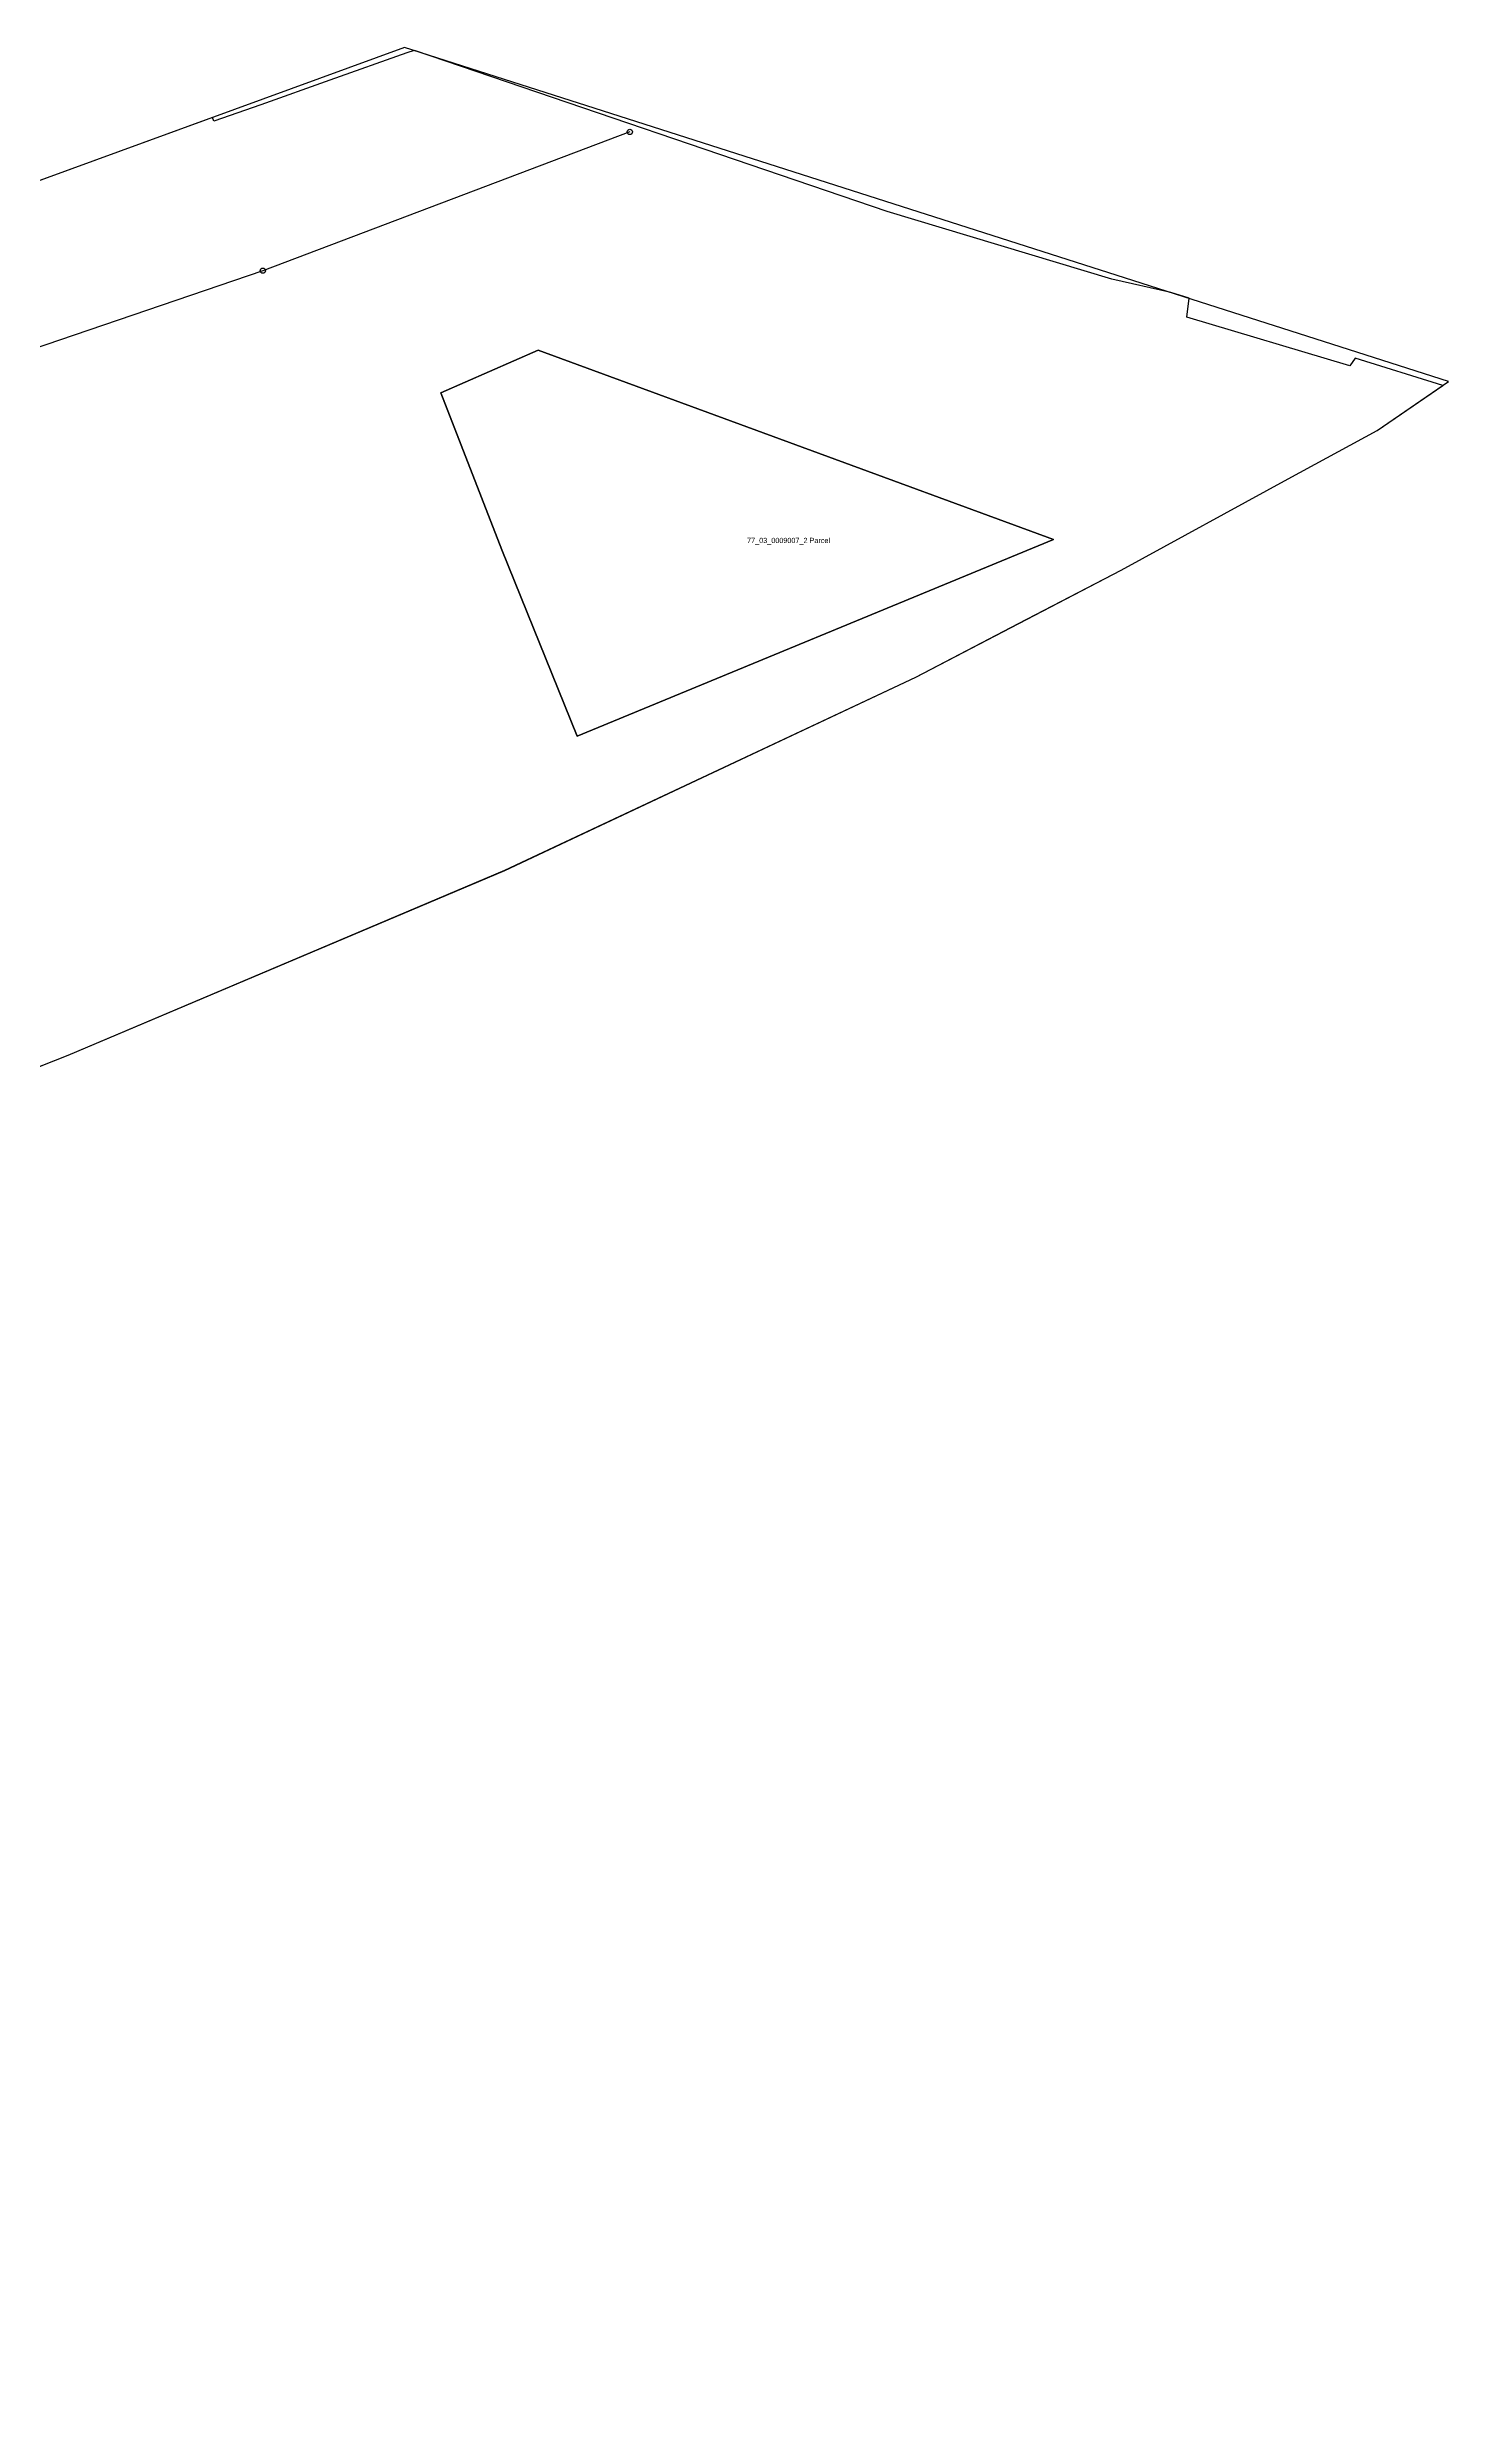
# Model space of a CAD drawing. Extents: x 22911 to 24334, y 8652 to 9234.
# Drawn here: x 24067.3 to 24334.3, y 8782.4 to 9234 of the extents above; entities that cross this region are included whole.
import ezdxf

# ---------------------------------------------------------------- set-up
doc = ezdxf.new("R2010")
doc.units = 0

msp = doc.modelspace()

# ---------------------------------------------------------------- linework, layer by layer
at = {"layer": '77_03_0009007 CadastralBlock', "color": 7}
for points in [[(23464.13, 8826.95), (23632.43, 8886.79), (23680.67, 8904.43), (23824.27, 8954.81), (23837.03, 8958.39), (23845.71, 8956.35), (23851.47, 8958.65), (23963.79, 8999.47), (24071.25, 9041.87), (24154.45, 9077.11), (24232.81, 9113.95), (24252.39, 9124.15), (24271.95, 9134.33), (24303.75, 9151.75), (24320.71, 9160.97), (24333.21, 9169.53), (24316.53, 9174.73), (24315.53, 9173.25), (24284.43, 9182.53), (24284.91, 9186.17), (24281.41, 9187.27), (24270.13, 9189.77), (24227.31, 9202.67), (24137.41, 9233.35)], [(24137.41, 9233.35), (24137.21, 9233.39), (24135.75, 9232.91), (24121.11, 9227.71), (24107.93, 9223.01), (24099.01, 9219.91), (24098.73, 9220.63), (24018.25, 9191.27), (23946.33, 9165.03), (23830.01, 9124.39), (23578.31, 9036.43), (23578.11, 9032.87), (23568.91, 9029.71), (23551.17, 9023.59), (23550.45, 9025.37), (23544.09, 9023.69), (23519.39, 9014.99)]]:
    msp.add_lwpolyline(points, dxfattribs=at)
at = {"layer": '77_03_0009007_12 Parcel', "color": 8}
for points in [[(23464.11, 8826.94), (23632.41, 8886.78), (23680.66, 8904.41), (23824.25, 8954.81), (23837.02, 8958.38), (23845.7, 8956.34), (23851.47, 8958.64), (23963.78, 8999.45), (24071.24, 9041.86), (24154.45, 9077.1), (24232.8, 9113.95), (24252.37, 9124.14), (24271.94, 9134.33), (24303.74, 9151.74), (24320.71, 9160.97), (24334.33, 9170.3), (24135.34, 9233.98), (23946.29, 9165.01), (23829.96, 9124.36), (23015.98, 8835.85)], [(24168.27, 9102.71), (24259.03, 9140.18), (24160.78, 9176.26), (24142.23, 9168.16), (24153.88, 9138.17), (24168.27, 9102.71)]]:
    msp.add_lwpolyline(points, dxfattribs=at)
at = {"layer": '77_03_0009007_1230 Construction', "color": 63}
msp.add_lwpolyline([(24178.28, 9217.86), (24108.34, 9191.41), (24000.57, 9154.67), (23915.32, 9124.91), (23869.67, 9109.89), (23757.78, 9069.59), (23626.52, 9022.91), (23582.2, 9007.36), (23534.44, 8990.91), (23405.28, 8944.81), (23295.63, 8905.38), (23250.06, 8889.09), (23174.67, 8862.49), (23070.6, 8826.19), (22947.12, 8782.35)], dxfattribs=at)
for centre in [(24178.28, 9217.86), (24108.34, 9191.41)]:
    msp.add_circle(centre, 0.5, dxfattribs=at)
at = {"layer": '77_03_0009007_2 Parcel', "color": 8}
msp.add_lwpolyline([(24160.78, 9176.26), (24259.03, 9140.18), (24168.27, 9102.71), (24153.88, 9138.17), (24142.23, 9168.16), (24160.78, 9176.26)], dxfattribs=at)

# ---------------------------------------------------------------- texts
msp.add_text('77_03_0009007_2 Parcel', height=1, dxfattribs=at).set_placement((24200.63, 9139.49))

doc.saveas('drawing.dxf')
